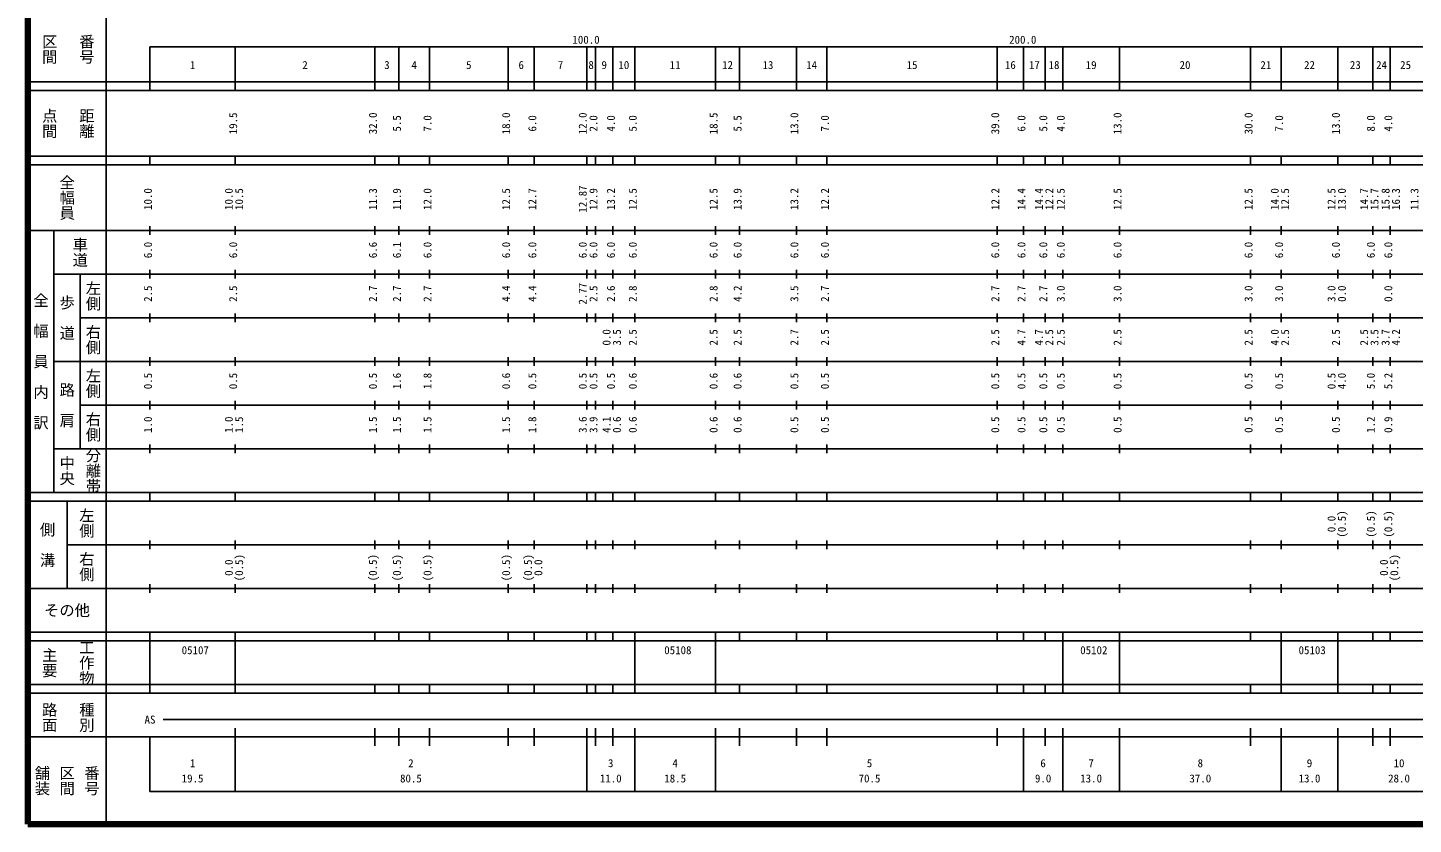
# Model space of a CAD drawing. Units: millimetres on the paper, enlarged 1000 times. Extents: x 40000 to 680000, y 20000 to 380000.
# Drawn here: x 40000 to 357266, y 20000 to 202409 of the extents above; entities that cross this region are included whole.
import ezdxf
from ezdxf.enums import TextEntityAlignment as Align

# ---------------------------------------------------------------- set-up
doc = ezdxf.new("R2010")
doc.units = ezdxf.units.MM
doc.header["$LTSCALE"] = 1000
doc.layers.add('M-TTL', color=2, linetype='Continuous', lineweight=140)
doc.layers.add('M-TTL-BAND', color=7, linetype='Continuous', lineweight=25)
doc.styles.add('@ＭＳ ゴシック', font='')
doc.styles.add('ＭＳ ゴシック', font='')
doc.styles.get('@ＭＳ ゴシック').set_extended_font_data('@MS Gothic')
doc.styles.get('ＭＳ ゴシック').set_extended_font_data('MS Gothic')

msp = doc.modelspace()

# ---------------------------------------------------------------- linework, layer by layer
at = {"layer": 'M-TTL'}
for p, q in [((40000, 380000), (40000, 20000)), ((40000, 20000), (680000, 20000))]:
    msp.add_line(p, q, dxfattribs=at)
at = {"layer": 'M-TTL-BAND'}
for p, q in [((58000, 370000), (58000, 20000)), ((68000, 198000), (579000, 198000)), ((68000, 198000), (68000, 188000)), ((87500, 188000), (87500, 198000)), ((119500, 188000), (119500, 198000)), ((125000, 188000), (125000, 198000)), ((132000, 188000), (132000, 198000)), ((150000, 188000), (150000, 198000)), ((156000, 188000), (156000, 198000)), ((168000, 188000), (168000, 198000)), ((170000, 188000), (170000, 198000)), ((174000, 188000), (174000, 198000)), ((179000, 188000), (179000, 198000)), ((197500, 188000), (197500, 198000)), ((203000, 188000), (203000, 198000)), ((216000, 188000), (216000, 198000)), ((223000, 188000), (223000, 198000)), ((262000, 188000), (262000, 198000)), ((268000, 188000), (268000, 198000)), ((273000, 188000), (273000, 198000)), ((277000, 188000), (277000, 198000)), ((290000, 188000), (290000, 198000)), ((320000, 188000), (320000, 198000)), ((327000, 188000), (327000, 198000)), ((340000, 188000), (340000, 198000)), ((348000, 188000), (348000, 198000)), ((352000, 188000), (352000, 198000)), ((40000, 190000), (579000, 190000)), ((40000, 188000), (579000, 188000)), ((40000, 173000), (579000, 173000)), ((68000, 171000), (68000, 173000)), ((87500, 171000), (87500, 173000)), ((119500, 171000), (119500, 173000)), ((125000, 171000), (125000, 173000)), ((132000, 171000), (132000, 173000)), ((150000, 171000), (150000, 173000)), ((156000, 171000), (156000, 173000)), ((168000, 171000), (168000, 173000)), ((170000, 171000), (170000, 173000)), ((174000, 171000), (174000, 173000)), ((179000, 171000), (179000, 173000)), ((197500, 171000), (197500, 173000)), ((203000, 171000), (203000, 173000)), ((216000, 171000), (216000, 173000)), ((223000, 171000), (223000, 173000)), ((262000, 171000), (262000, 173000)), ((268000, 171000), (268000, 173000)), ((273000, 171000), (273000, 173000)), ((277000, 171000), (277000, 173000)), ((290000, 171000), (290000, 173000)), ((320000, 171000), (320000, 173000)), ((327000, 171000), (327000, 173000)), ((340000, 171000), (340000, 173000)), ((348000, 171000), (348000, 173000)), ((352000, 171000), (352000, 173000)), ((40000, 171000), (579000, 171000)), ((40000, 156000), (579000, 156000)), ((46000, 96000), (46000, 156000)), ((68000, 155000), (68000, 157000)), ((87500, 155000), (87500, 157000)), ((119500, 155000), (119500, 157000)), ((125000, 155000), (125000, 157000)), ((132000, 155000), (132000, 157000)), ((150000, 155000), (150000, 157000)), ((156000, 155000), (156000, 157000)), ((168000, 155000), (168000, 157000)), ((170000, 155000), (170000, 157000)), ((174000, 155000), (174000, 157000)), ((179000, 155000), (179000, 157000)), ((197500, 155000), (197500, 157000)), ((203000, 155000), (203000, 157000)), ((216000, 155000), (216000, 157000)), ((223000, 155000), (223000, 157000)), ((262000, 155000), (262000, 157000)), ((268000, 155000), (268000, 157000)), ((273000, 155000), (273000, 157000)), ((277000, 155000), (277000, 157000)), ((290000, 155000), (290000, 157000)), ((320000, 155000), (320000, 157000)), ((327000, 155000), (327000, 157000)), ((340000, 155000), (340000, 157000)), ((348000, 155000), (348000, 157000)), ((352000, 155000), (352000, 157000)), ((46000, 146000), (579000, 146000)), ((52000, 146000), (52000, 106000)), ((68000, 145000), (68000, 147000)), ((87500, 145000), (87500, 147000)), ((119500, 145000), (119500, 147000)), ((125000, 145000), (125000, 147000)), ((132000, 145000), (132000, 147000)), ((150000, 145000), (150000, 147000)), ((156000, 145000), (156000, 147000)), ((168000, 145000), (168000, 147000)), ((170000, 145000), (170000, 147000)), ((174000, 145000), (174000, 147000)), ((179000, 145000), (179000, 147000)), ((197500, 145000), (197500, 147000)), ((203000, 145000), (203000, 147000)), ((216000, 145000), (216000, 147000)), ((223000, 145000), (223000, 147000)), ((262000, 145000), (262000, 147000)), ((268000, 145000), (268000, 147000)), ((273000, 145000), (273000, 147000)), ((277000, 145000), (277000, 147000)), ((290000, 145000), (290000, 147000)), ((320000, 145000), (320000, 147000)), ((327000, 145000), (327000, 147000)), ((340000, 145000), (340000, 147000)), ((348000, 145000), (348000, 147000)), ((352000, 145000), (352000, 147000)), ((68000, 135000), (68000, 137000)), ((87500, 135000), (87500, 137000)), ((119500, 135000), (119500, 137000)), ((125000, 135000), (125000, 137000)), ((132000, 135000), (132000, 137000)), ((150000, 135000), (150000, 137000)), ((156000, 135000), (156000, 137000)), ((168000, 135000), (168000, 137000)), ((170000, 135000), (170000, 137000)), ((174000, 135000), (174000, 137000)), ((179000, 135000), (179000, 137000)), ((197500, 135000), (197500, 137000)), ((203000, 135000), (203000, 137000)), ((216000, 135000), (216000, 137000)), ((223000, 135000), (223000, 137000)), ((262000, 135000), (262000, 137000)), ((268000, 135000), (268000, 137000)), ((273000, 135000), (273000, 137000)), ((277000, 135000), (277000, 137000)), ((290000, 135000), (290000, 137000)), ((320000, 135000), (320000, 137000)), ((327000, 135000), (327000, 137000)), ((340000, 135000), (340000, 137000)), ((348000, 135000), (348000, 137000)), ((352000, 135000), (352000, 137000)), ((52000, 136000), (579000, 136000)), ((68000, 125000), (68000, 127000)), ((87500, 125000), (87500, 127000)), ((119500, 125000), (119500, 127000)), ((125000, 125000), (125000, 127000)), ((132000, 125000), (132000, 127000)), ((150000, 125000), (150000, 127000)), ((156000, 125000), (156000, 127000)), ((168000, 125000), (168000, 127000)), ((170000, 125000), (170000, 127000)), ((174000, 125000), (174000, 127000)), ((179000, 125000), (179000, 127000)), ((197500, 125000), (197500, 127000)), ((203000, 125000), (203000, 127000)), ((216000, 125000), (216000, 127000)), ((223000, 125000), (223000, 127000)), ((262000, 125000), (262000, 127000)), ((268000, 125000), (268000, 127000)), ((273000, 125000), (273000, 127000)), ((277000, 125000), (277000, 127000)), ((290000, 125000), (290000, 127000)), ((320000, 125000), (320000, 127000)), ((327000, 125000), (327000, 127000)), ((340000, 125000), (340000, 127000)), ((348000, 125000), (348000, 127000)), ((352000, 125000), (352000, 127000)), ((46000, 126000), (579000, 126000)), ((52000, 116000), (579000, 116000)), ((68000, 115000), (68000, 117000)), ((87500, 115000), (87500, 117000)), ((119500, 115000), (119500, 117000)), ((125000, 115000), (125000, 117000)), ((132000, 115000), (132000, 117000)), ((150000, 115000), (150000, 117000)), ((156000, 115000), (156000, 117000)), ((168000, 115000), (168000, 117000)), ((170000, 115000), (170000, 117000)), ((174000, 115000), (174000, 117000)), ((179000, 115000), (179000, 117000)), ((197500, 115000), (197500, 117000)), ((203000, 115000), (203000, 117000)), ((216000, 115000), (216000, 117000)), ((223000, 115000), (223000, 117000)), ((262000, 115000), (262000, 117000)), ((268000, 115000), (268000, 117000)), ((273000, 115000), (273000, 117000)), ((277000, 115000), (277000, 117000)), ((290000, 115000), (290000, 117000)), ((320000, 115000), (320000, 117000)), ((327000, 115000), (327000, 117000)), ((340000, 115000), (340000, 117000)), ((348000, 115000), (348000, 117000)), ((352000, 115000), (352000, 117000)), ((46000, 106000), (579000, 106000)), ((68000, 105000), (68000, 107000)), ((87500, 105000), (87500, 107000)), ((119500, 105000), (119500, 107000)), ((125000, 105000), (125000, 107000)), ((132000, 105000), (132000, 107000)), ((150000, 105000), (150000, 107000)), ((156000, 105000), (156000, 107000)), ((168000, 105000), (168000, 107000)), ((170000, 105000), (170000, 107000)), ((174000, 105000), (174000, 107000)), ((179000, 105000), (179000, 107000)), ((197500, 105000), (197500, 107000)), ((203000, 105000), (203000, 107000)), ((216000, 105000), (216000, 107000)), ((223000, 105000), (223000, 107000)), ((262000, 105000), (262000, 107000)), ((268000, 105000), (268000, 107000)), ((273000, 105000), (273000, 107000)), ((277000, 105000), (277000, 107000)), ((290000, 105000), (290000, 107000)), ((320000, 105000), (320000, 107000)), ((327000, 105000), (327000, 107000)), ((340000, 105000), (340000, 107000)), ((348000, 105000), (348000, 107000)), ((352000, 105000), (352000, 107000)), ((40000, 96000), (579000, 96000)), ((68000, 94000), (68000, 96000)), ((87500, 94000), (87500, 96000)), ((119500, 94000), (119500, 96000)), ((125000, 94000), (125000, 96000)), ((132000, 94000), (132000, 96000)), ((150000, 94000), (150000, 96000)), ((156000, 94000), (156000, 96000)), ((168000, 94000), (168000, 96000)), ((170000, 94000), (170000, 96000)), ((174000, 94000), (174000, 96000)), ((179000, 94000), (179000, 96000)), ((197500, 94000), (197500, 96000)), ((203000, 94000), (203000, 96000)), ((216000, 94000), (216000, 96000)), ((223000, 94000), (223000, 96000)), ((262000, 94000), (262000, 96000)), ((268000, 94000), (268000, 96000)), ((273000, 94000), (273000, 96000)), ((277000, 94000), (277000, 96000)), ((290000, 94000), (290000, 96000)), ((320000, 94000), (320000, 96000)), ((327000, 94000), (327000, 96000)), ((340000, 94000), (340000, 96000)), ((348000, 94000), (348000, 96000)), ((352000, 94000), (352000, 96000)), ((40000, 94000), (579000, 94000)), ((49000, 94000), (49000, 74000)), ((49000, 84000), (579000, 84000)), ((68000, 83000), (68000, 85000)), ((87500, 83000), (87500, 85000)), ((119500, 83000), (119500, 85000)), ((125000, 83000), (125000, 85000)), ((132000, 83000), (132000, 85000)), ((150000, 83000), (150000, 85000)), ((156000, 83000), (156000, 85000)), ((168000, 83000), (168000, 85000)), ((170000, 83000), (170000, 85000)), ((174000, 83000), (174000, 85000)), ((179000, 83000), (179000, 85000)), ((197500, 83000), (197500, 85000)), ((203000, 83000), (203000, 85000)), ((216000, 83000), (216000, 85000)), ((223000, 83000), (223000, 85000)), ((262000, 83000), (262000, 85000)), ((268000, 83000), (268000, 85000)), ((273000, 83000), (273000, 85000)), ((277000, 83000), (277000, 85000)), ((290000, 83000), (290000, 85000)), ((320000, 83000), (320000, 85000)), ((327000, 83000), (327000, 85000)), ((340000, 83000), (340000, 85000)), ((348000, 83000), (348000, 85000)), ((352000, 83000), (352000, 85000)), ((40000, 74000), (579000, 74000)), ((68000, 73000), (68000, 75000)), ((87500, 73000), (87500, 75000)), ((119500, 73000), (119500, 75000)), ((125000, 73000), (125000, 75000)), ((132000, 73000), (132000, 75000)), ((150000, 73000), (150000, 75000)), ((156000, 73000), (156000, 75000)), ((168000, 73000), (168000, 75000)), ((170000, 73000), (170000, 75000)), ((174000, 73000), (174000, 75000)), ((179000, 73000), (179000, 75000)), ((197500, 73000), (197500, 75000)), ((203000, 73000), (203000, 75000)), ((216000, 73000), (216000, 75000)), ((223000, 73000), (223000, 75000)), ((262000, 73000), (262000, 75000)), ((268000, 73000), (268000, 75000)), ((273000, 73000), (273000, 75000)), ((277000, 73000), (277000, 75000)), ((290000, 73000), (290000, 75000)), ((320000, 73000), (320000, 75000)), ((327000, 73000), (327000, 75000)), ((340000, 73000), (340000, 75000)), ((348000, 73000), (348000, 75000)), ((352000, 73000), (352000, 75000)), ((40000, 64000), (579000, 64000)), ((68000, 62000), (68000, 64000)), ((87500, 62000), (87500, 64000)), ((119500, 62000), (119500, 64000)), ((125000, 62000), (125000, 64000)), ((132000, 62000), (132000, 64000)), ((150000, 62000), (150000, 64000)), ((156000, 62000), (156000, 64000)), ((168000, 62000), (168000, 64000)), ((170000, 62000), (170000, 64000)), ((174000, 62000), (174000, 64000)), ((179000, 62000), (179000, 64000)), ((197500, 62000), (197500, 64000)), ((203000, 62000), (203000, 64000)), ((216000, 62000), (216000, 64000)), ((223000, 62000), (223000, 64000)), ((262000, 62000), (262000, 64000)), ((268000, 62000), (268000, 64000)), ((273000, 62000), (273000, 64000)), ((277000, 62000), (277000, 64000)), ((290000, 62000), (290000, 64000)), ((320000, 62000), (320000, 64000)), ((327000, 62000), (327000, 64000)), ((340000, 62000), (340000, 64000)), ((348000, 62000), (348000, 64000)), ((352000, 62000), (352000, 64000)), ((40000, 62000), (579000, 62000)), ((68000, 52000), (68000, 62000)), ((87500, 52000), (87500, 62000)), ((179000, 52000), (179000, 62000)), ((197500, 52000), (197500, 62000)), ((277000, 52000), (277000, 62000)), ((290000, 52000), (290000, 62000)), ((327000, 52000), (327000, 62000)), ((340000, 52000), (340000, 62000)), ((40000, 52000), (579000, 52000)), ((68000, 50000), (68000, 52000)), ((87500, 50000), (87500, 52000)), ((119500, 50000), (119500, 52000)), ((125000, 50000), (125000, 52000)), ((132000, 50000), (132000, 52000)), ((150000, 50000), (150000, 52000)), ((156000, 50000), (156000, 52000)), ((168000, 50000), (168000, 52000)), ((170000, 50000), (170000, 52000)), ((174000, 50000), (174000, 52000)), ((179000, 50000), (179000, 52000)), ((197500, 50000), (197500, 52000)), ((203000, 50000), (203000, 52000)), ((216000, 50000), (216000, 52000)), ((223000, 50000), (223000, 52000)), ((262000, 50000), (262000, 52000)), ((268000, 50000), (268000, 52000)), ((273000, 50000), (273000, 52000)), ((277000, 50000), (277000, 52000)), ((290000, 50000), (290000, 52000)), ((320000, 50000), (320000, 52000)), ((327000, 50000), (327000, 52000)), ((340000, 50000), (340000, 52000)), ((348000, 50000), (348000, 52000)), ((352000, 50000), (352000, 52000)), ((40000, 50000), (579000, 50000)), ((71000, 44000), (559000, 44000)), ((87500, 27500), (87500, 42000)), ((119500, 38000), (119500, 42000)), ((125000, 38000), (125000, 42000)), ((132000, 38000), (132000, 42000)), ((150000, 38000), (150000, 42000)), ((156000, 38000), (156000, 42000)), ((168000, 27500), (168000, 42000)), ((170000, 38000), (170000, 42000)), ((174000, 38000), (174000, 42000)), ((179000, 27500), (179000, 42000)), ((197500, 27500), (197500, 42000)), ((203000, 38000), (203000, 42000)), ((216000, 38000), (216000, 42000)), ((223000, 38000), (223000, 42000)), ((262000, 38000), (262000, 42000)), ((268000, 27500), (268000, 42000)), ((273000, 38000), (273000, 42000)), ((277000, 27500), (277000, 42000)), ((290000, 27500), (290000, 42000)), ((320000, 38000), (320000, 42000)), ((327000, 27500), (327000, 42000)), ((340000, 27500), (340000, 42000)), ((348000, 38000), (348000, 42000)), ((352000, 38000), (352000, 42000)), ((40000, 40000), (579000, 40000)), ((68000, 40000), (68000, 27500)), ((68000, 27500), (579000, 27500))]:
    msp.add_line(p, q, dxfattribs=at)

# ---------------------------------------------------------------- texts
at = {"layer": 'M-TTL-BAND', "style": '@ＭＳ ゴシック'}
for s, p in [('区間', (45000, 197500)), ('番号', (53500, 197500)), ('点間', (45000, 180500)), ('距離', (53500, 180500)), ('全幅員', (49000, 163500)), ('車道', (52000, 151000)), ('左側', (55000, 141000)), ('全\u3000幅\u3000員\u3000内\u3000訳', (43000, 126000)), ('歩\u3000道', (49000, 136000)), ('右側', (55000, 131000)), ('左側', (55000, 121000)), ('路\u3000肩', (49000, 116000)), ('右側', (55000, 111000)), ('分離帯', (55000, 101000)), ('中央', (49000, 101000)), ('左側', (53500, 89000)), ('側\u3000溝', (44500, 84000)), ('右側', (53500, 79000)), ('主要', (45000, 57000)), ('工作物', (53500, 57000)), ('路面', (45000, 44500)), ('種別', (53500, 44500)), ('舗装', (43333, 30000)), ('区間', (49000, 30000)), ('番号', (54667, 30000))]:
    msp.add_text(s, height=2566, rotation=270, dxfattribs=at).set_placement(p, align=Align.MIDDLE_CENTER)
at = {"layer": 'M-TTL-BAND', "style": 'ＭＳ ゴシック'}
for s, p in [('100.0', (167844, 198195)), ('200.0', (267844, 198195)), ('1', (77750, 192405)), ('2', (103500, 192405)), ('3', (122250, 192405)), ('4', (128500, 192405)), ('5', (141000, 192405)), ('6', (153000, 192405)), ('7', (162000, 192405)), ('8', (169000, 192405)), ('9', (172000, 192405)), ('10', (176500, 192405)), ('11', (188250, 192405)), ('12', (200250, 192405)), ('13', (209500, 192405)), ('14', (219500, 192405)), ('15', (242500, 192405)), ('16', (265000, 192405)), ('17', (270500, 192405)), ('18', (275000, 192405)), ('19', (283500, 192405)), ('20', (305000, 192405)), ('21', (323500, 192405)), ('22', (333500, 192405)), ('23', (344000, 192405)), ('24', (350000, 192405)), ('25', (355500, 192405)), ('AS', (68000, 42500)), ('1', (77750, 32523)), ('2', (127750, 32523)), ('3', (173500, 32523)), ('4', (188250, 32523)), ('5', (232750, 32523)), ('6', (272500, 32523)), ('7', (283500, 32523)), ('8', (308500, 32523)), ('9', (333500, 32523)), ('10', (354000, 32523)), ('19.5', (77750, 29033)), ('80.5', (127750, 29033)), ('11.0', (173500, 29033)), ('18.5', (188250, 29033)), ('70.5', (232750, 29033)), ('9.0', (272500, 29033)), ('13.0', (283500, 29033)), ('37.0', (308500, 29033)), ('13.0', (333500, 29033)), ('28.0', (354000, 29033))]:
    msp.add_text(s, height=1833, dxfattribs=at).set_placement(p, align=Align.BOTTOM_CENTER)
for s, p in [('19.5', (88500, 180500)), ('32.0', (120500, 180500)), ('5.5', (126000, 180500)), ('7.0', (133000, 180500)), ('18.0', (151000, 180500)), ('6.0', (157000, 180500)), ('12.0', (168544, 180500)), ('2.0', (171000, 180500)), ('4.0', (175000, 180500)), ('5.0', (180000, 180500)), ('18.5', (198500, 180500)), ('5.5', (204000, 180500)), ('13.0', (217000, 180500)), ('7.0', (224000, 180500)), ('39.0', (263000, 180500)), ('6.0', (269000, 180500)), ('5.0', (274000, 180500)), ('4.0', (278000, 180500)), ('13.0', (291000, 180500)), ('30.0', (321000, 180500)), ('7.0', (328000, 180500)), ('13.0', (341000, 180500)), ('8.0', (349000, 180500)), ('4.0', (353000, 180500)), ('10.0', (69000, 163174)), ('10.0', (87500, 163174)), ('10.5', (89870, 163174)), ('11.3', (120500, 163174)), ('11.9', (126000, 163174)), ('12.0', (133000, 163174)), ('12.5', (151000, 163174)), ('12.7', (157000, 163174)), ('12.87', (168544, 163174)), ('12.9', (171000, 163174)), ('13.2', (175000, 163174)), ('12.5', (180000, 163174)), ('12.5', (198500, 163174)), ('13.9', (204000, 163174)), ('13.2', (217000, 163174)), ('12.2', (224000, 163174)), ('12.2', (263000, 163174)), ('14.4', (269000, 163174)), ('14.4', (273000, 163174)), ('12.2', (275370, 163174)), ('12.5', (278000, 163174)), ('12.5', (291000, 163174)), ('12.5', (321000, 163174)), ('14.0', (327000, 163174)), ('12.5', (329370, 163174)), ('12.5', (340000, 163174)), ('13.0', (342370, 163174)), ('14.7', (347468, 163174)), ('15.7', (349838, 163174)), ('15.8', (352373, 163174)), ('16.3', (354743, 163174)), ('11.3', (359000, 163174)), ('6.0', (69000, 151500)), ('6.0', (88500, 151500)), ('6.6', (120500, 151500)), ('6.1', (126000, 151500)), ('6.0', (133000, 151500)), ('6.0', (151000, 151500)), ('6.0', (157000, 151500)), ('6.0', (168544, 151500)), ('6.0', (171000, 151500)), ('6.0', (175000, 151500)), ('6.0', (180000, 151500)), ('6.0', (198500, 151500)), ('6.0', (204000, 151500)), ('6.0', (217000, 151500)), ('6.0', (224000, 151500)), ('6.0', (263000, 151500)), ('6.0', (269000, 151500)), ('6.0', (274000, 151500)), ('6.0', (278000, 151500)), ('6.0', (291000, 151500)), ('6.0', (321000, 151500)), ('6.0', (328000, 151500)), ('6.0', (341000, 151500)), ('6.0', (349000, 151500)), ('6.0', (353000, 151500)), ('2.5', (69000, 141500)), ('2.5', (88500, 141500)), ('2.7', (120500, 141500)), ('2.7', (126000, 141500)), ('2.7', (133000, 141500)), ('4.4', (151000, 141500)), ('4.4', (157000, 141500)), ('2.77', (168544, 141500)), ('2.5', (171000, 141500)), ('2.6', (175000, 141500)), ('2.8', (180000, 141500)), ('2.8', (198500, 141500)), ('4.2', (204000, 141500)), ('3.5', (217000, 141500)), ('2.7', (224000, 141500)), ('2.7', (263000, 141500)), ('2.7', (269000, 141500)), ('2.7', (274000, 141500)), ('3.0', (278000, 141500)), ('3.0', (291000, 141500)), ('3.0', (321000, 141500)), ('3.0', (328000, 141500)), ('3.0', (340000, 141500)), ('0.0', (342370, 141500)), ('0.0', (353000, 141500)), ('0.0', (174000, 131500)), ('3.5', (176370, 131500)), ('2.5', (180000, 131500)), ('2.5', (198500, 131500)), ('2.5', (204000, 131500)), ('2.7', (217000, 131500)), ('2.5', (224000, 131500)), ('2.5', (263000, 131500)), ('4.7', (269000, 131500)), ('4.7', (273000, 131500)), ('2.5', (275370, 131500)), ('2.5', (278000, 131500)), ('2.5', (291000, 131500)), ('2.5', (321000, 131500)), ('4.0', (327000, 131500)), ('2.5', (329370, 131500)), ('2.5', (341000, 131500)), ('2.5', (347468, 131500)), ('3.5', (349838, 131500)), ('3.7', (352373, 131500)), ('4.2', (354743, 131500)), ('0.5', (69000, 121500)), ('0.5', (88500, 121500)), ('0.5', (120500, 121500)), ('1.6', (126000, 121500)), ('1.8', (133000, 121500)), ('0.6', (151000, 121500)), ('0.5', (157000, 121500)), ('0.5', (168544, 121500)), ('0.5', (171000, 121500)), ('0.5', (175000, 121500)), ('0.6', (180000, 121500)), ('0.6', (198500, 121500)), ('0.6', (204000, 121500)), ('0.5', (217000, 121500)), ('0.5', (224000, 121500)), ('0.5', (263000, 121500)), ('0.5', (269000, 121500)), ('0.5', (274000, 121500)), ('0.5', (278000, 121500)), ('0.5', (291000, 121500)), ('0.5', (321000, 121500)), ('0.5', (328000, 121500)), ('0.5', (340000, 121500)), ('4.0', (342370, 121500)), ('5.0', (349000, 121500)), ('5.2', (353000, 121500)), ('1.0', (69000, 111500)), ('1.0', (87500, 111500)), ('1.5', (89870, 111500)), ('1.5', (120500, 111500)), ('1.5', (126000, 111500)), ('1.5', (133000, 111500)), ('1.5', (151000, 111500)), ('1.8', (157000, 111500)), ('3.6', (168544, 111500)), ('3.9', (171000, 111500)), ('4.1', (174000, 111500)), ('0.6', (176370, 111500)), ('0.6', (180000, 111500)), ('0.6', (198500, 111500)), ('0.6', (204000, 111500)), ('0.5', (217000, 111500)), ('0.5', (224000, 111500)), ('0.5', (263000, 111500)), ('0.5', (269000, 111500)), ('0.5', (274000, 111500)), ('0.5', (278000, 111500)), ('0.5', (291000, 111500)), ('0.5', (321000, 111500)), ('0.5', (328000, 111500)), ('0.5', (341000, 111500)), ('1.2', (349000, 111500)), ('0.9', (353000, 111500)), ('0.0', (340000, 88764)), ('(0.5)', (342370, 88764)), ('(0.5)', (349000, 88764)), ('(0.5)', (353000, 88764)), ('0.0', (87500, 78764)), ('(0.5)', (89870, 78764)), ('(0.5)', (120500, 78764)), ('(0.5)', (126000, 78764)), ('(0.5)', (133000, 78764)), ('(0.5)', (151000, 78764)), ('(0.5)', (156000, 78764)), ('0.0', (158370, 78764)), ('0.0', (352000, 78764)), ('(0.5)', (354370, 78764))]:
    msp.add_text(s, height=1833, rotation=90, dxfattribs=at).set_placement(p, align=Align.BOTTOM_CENTER)
msp.add_text('その他', height=2566, dxfattribs=at).set_placement((49000, 69000), align=Align.MIDDLE_CENTER)
for s, p in [('05107', (75250, 58405)), ('05108', (185750, 58405)), ('05102', (281000, 58405)), ('05103', (331000, 58405))]:
    msp.add_text(s, height=1833, dxfattribs=at).set_placement(p, align=Align.BOTTOM_LEFT)

doc.saveas('drawing.dxf')
